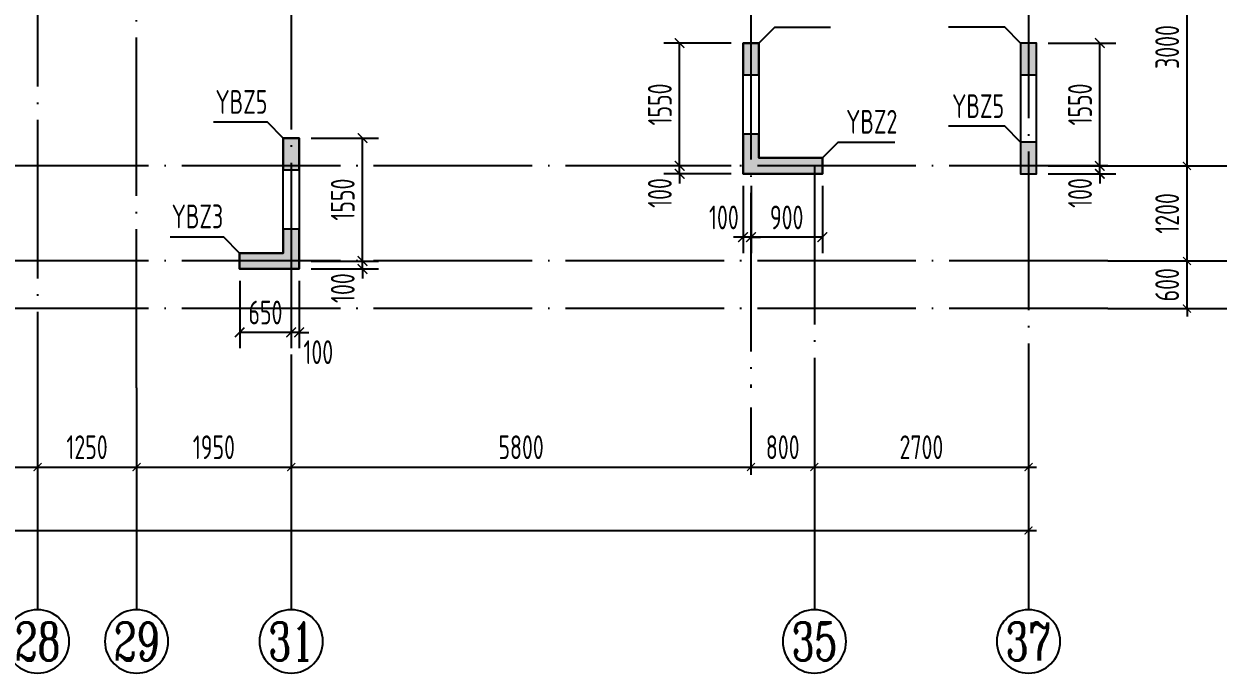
# Model space of a CAD drawing. Extents: x -668857 to 154266, y -275694 to 291306.
# Drawn here: x -301615 to -286551, y 124973 to 133165 of the extents above; entities that cross this region are included whole.
import ezdxf
from ezdxf.enums import TextEntityAlignment as Align

# ---------------------------------------------------------------- set-up
doc = ezdxf.new("R2010")
doc.units = 0
doc.header["$LTSCALE"] = 1000
doc.linetypes.add('DOTE', pattern=[2.42, 2, -0.2, 0.02, -0.2])
doc.layers.get('0').update_dxf_attribs({"linetype": 'CONTINUOUS'})
doc.layers.get('DEFPOINTS').update_dxf_attribs({"linetype": 'CONTINUOUS'})
for name, color, linetype in [('A-AXIS', 1, 'CONTINUOUS'), ('A-DOTE', 10, 'DOTE'), ('AXIS_NUM', 7, 'CONTINUOUS'), ('S-Q墙实线', 6, 'CONTINUOUS'), ('S-Q墙标注', 3, 'CONTINUOUS'), ('S-X详图填充', 252, 'CONTINUOUS'), ('S-X详图实线', 4, 'CONTINUOUS'), ('S-Y一般标注', 3, 'CONTINUOUS'), ('S-Z柱编号', 6, 'CONTINUOUS')]:
    doc.layers.add(name, color=color, linetype=linetype)
doc.styles.add('TSSD_Axis', font='complex.shx', dxfattribs={"width": 0.7, "bigfont": 'hztxt.shx'})
doc.styles.add('TSSD_DIMENSION', font='Tssdeng.shx', dxfattribs={"width": 0.7, "bigfont": 'tssdchn.shx'})
doc.styles.add('TSSD_REIN', font='tssdeng.shx', dxfattribs={"width": 0.7, "height": 300, "bigfont": 'tssdchn.shx'})
doc.styles.add('结构文字', font='zstxt.shx', dxfattribs={"width": 0.7, "bigfont": 'zshz.shx'})
doc.dimstyles.new('STRUCK', dxfattribs={"dimtxt": 400, "dimasz": 121, "dimexe": 200, "dimexo": 150, "dimgap": 115, "dimtad": 1, "dimdec": 0, "dimdsep": 46, "dimtxsty": '结构文字', "dimblk": 'ARCHTICK', "dimcen": 400, "dimclrd": 3, "dimclre": 3, "dimclrt": 7, "dimadec": 0, "dimazin": 0, "dimtfac": 1, "dimtdec": 0, "dimtix": 1, "dimtmove": 2, "dimatfit": 3, "dimldrblk": '_DIMX', "dimfxl": 0, "dimtolj": 1, "dimtzin": 0, "dimarcsym": 0})
doc.dimstyles.new('TSSD_100_100', dxfattribs={"dimtxt": 300, "dimasz": 100, "dimexe": 100, "dimexo": 250, "dimgap": 100, "dimtad": 1, "dimdec": 0, "dimzin": 0, "dimdsep": 46, "dimtxsty": 'TSSD_DIMENSION', "dimblk": 'ARCHTICK', "dimcen": 0, "dimdle": 100, "dimclrt": 7, "dimadec": 0, "dimazin": 0, "dimtfac": 1, "dimtdec": 0, "dimtix": 1, "dimtmove": 2, "dimatfit": 3, "dimldrblk": 'ARCHTICK', "dimfxl": 0, "dimtolj": 1, "dimtzin": 0, "dimarcsym": 0})

# ---------------------------------------------------------------- blocks, each defined once
blk = doc.blocks.new('_ArchTick')
at = {"color": 0, "linetype": 'ByBlock', "const_width": 0.15}
blk.add_lwpolyline([(-0.5, -0.5), (0.5, 0.5)], dxfattribs=at)
blk = doc.blocks.new('*D124')
at = {"layer": 'DEFPOINTS', "color": 0}
for p in [(43350, 3600), (45300, 3600), (45300, 2600)]:
    blk.add_point(p, dxfattribs=at)
at = {"layer": 'S-Y一般标注', "color": 0, "lineweight": -2}
for p, q in [((43350, 3350), (43350, 2500)), ((45300, 3350), (45300, 2500)), ((43250, 2600), (45400, 2600))]:
    blk.add_line(p, q, dxfattribs=at)
at = {"layer": 'S-Y一般标注', "color": 0, "lineweight": -2, "xscale": 100, "yscale": 100, "zscale": 100, "rotation": 180}
blk.add_blockref('_ArchTick', (43350, 2600), dxfattribs=at)
at = {"layer": 'S-Y一般标注', "color": 0, "lineweight": -2, "xscale": 100, "yscale": 100, "zscale": 100}
blk.add_blockref('_ArchTick', (45300, 2600), dxfattribs=at)
at = {"layer": 'S-Y一般标注', "color": 7, "insert": (44325, 2850), "char_height": 300, "attachment_point": 5, "style": 'TSSD_DIMENSION'}
blk.add_mtext('\\A1;1950', dxfattribs=at)
blk = doc.blocks.new('ts_axno')
at = {"color": 0, "linetype": 'ByBlock', "lineweight": -2}
blk.add_circle((0, 0), 0.5, dxfattribs=at)
at = {"color": 0, "linetype": 'ByBlock', "lineweight": -2, "style": 'TSSD_Axis', "width": 0.7}
blk.add_attdef('A', text='', height=0.6, dxfattribs=at).set_placement((0, 0), align=Align.MIDDLE_CENTER)
blk = doc.blocks.new('*D125')
at = {"layer": 'DEFPOINTS', "color": 0}
for p in [(45300, 3600), (51100, 3600), (51100, 2600)]:
    blk.add_point(p, dxfattribs=at)
at = {"layer": 'S-Y一般标注', "color": 0, "lineweight": -2}
for p, q in [((45300, 3350), (45300, 2500)), ((51100, 3350), (51100, 2500)), ((45200, 2600), (51200, 2600))]:
    blk.add_line(p, q, dxfattribs=at)
at = {"layer": 'S-Y一般标注', "color": 0, "lineweight": -2, "xscale": 100, "yscale": 100, "zscale": 100, "rotation": 180}
blk.add_blockref('_ArchTick', (45300, 2600), dxfattribs=at)
at = {"layer": 'S-Y一般标注', "color": 0, "lineweight": -2, "xscale": 100, "yscale": 100, "zscale": 100}
blk.add_blockref('_ArchTick', (51100, 2600), dxfattribs=at)
at = {"layer": 'S-Y一般标注', "color": 7, "insert": (48200, 2850), "char_height": 300, "attachment_point": 5, "style": 'TSSD_DIMENSION'}
blk.add_mtext('\\A1;5800', dxfattribs=at)
blk = doc.blocks.new('*D126')
at = {"layer": 'DEFPOINTS', "color": 0}
for p in [(51100, 3600), (51900, 3600), (51900, 2600)]:
    blk.add_point(p, dxfattribs=at)
at = {"layer": 'S-Y一般标注', "color": 0, "lineweight": -2}
for p, q in [((51100, 3350), (51100, 2500)), ((51900, 3350), (51900, 2500)), ((51000, 2600), (52000, 2600))]:
    blk.add_line(p, q, dxfattribs=at)
at = {"layer": 'S-Y一般标注', "color": 0, "lineweight": -2, "xscale": 100, "yscale": 100, "zscale": 100, "rotation": 180}
blk.add_blockref('_ArchTick', (51100, 2600), dxfattribs=at)
at = {"layer": 'S-Y一般标注', "color": 0, "lineweight": -2, "xscale": 100, "yscale": 100, "zscale": 100}
blk.add_blockref('_ArchTick', (51900, 2600), dxfattribs=at)
at = {"layer": 'S-Y一般标注', "color": 7, "insert": (51500, 2850), "char_height": 300, "attachment_point": 5, "style": 'TSSD_DIMENSION'}
blk.add_mtext('\\A1;800', dxfattribs=at)
blk = doc.blocks.new('*D127')
at = {"layer": 'DEFPOINTS', "color": 0}
for p in [(51900, 3600), (54600, 3600), (54600, 2600)]:
    blk.add_point(p, dxfattribs=at)
at = {"layer": 'S-Y一般标注', "color": 0, "lineweight": -2}
for p, q in [((51900, 3350), (51900, 2500)), ((54600, 3350), (54600, 2500)), ((51800, 2600), (54700, 2600))]:
    blk.add_line(p, q, dxfattribs=at)
at = {"layer": 'S-Y一般标注', "color": 0, "lineweight": -2, "xscale": 100, "yscale": 100, "zscale": 100, "rotation": 180}
blk.add_blockref('_ArchTick', (51900, 2600), dxfattribs=at)
at = {"layer": 'S-Y一般标注', "color": 0, "lineweight": -2, "xscale": 100, "yscale": 100, "zscale": 100}
blk.add_blockref('_ArchTick', (54600, 2600), dxfattribs=at)
at = {"layer": 'S-Y一般标注', "color": 7, "insert": (53250, 2850), "char_height": 300, "attachment_point": 5, "style": 'TSSD_DIMENSION'}
blk.add_mtext('\\A1;2700', dxfattribs=at)
blk = doc.blocks.new('*D128')
at = {"layer": 'DEFPOINTS', "color": 0}
for p in [(4600, 3600), (54600, 3600), (54600, 1800)]:
    blk.add_point(p, dxfattribs=at)
at = {"layer": 'S-Y一般标注', "color": 0, "lineweight": -2}
for p, q in [((4600, 3350), (4600, 1700)), ((54600, 3350), (54600, 1700)), ((4500, 1800), (54700, 1800))]:
    blk.add_line(p, q, dxfattribs=at)
at = {"layer": 'S-Y一般标注', "color": 0, "lineweight": -2, "xscale": 100, "yscale": 100, "zscale": 100, "rotation": 180}
blk.add_blockref('_ArchTick', (4600, 1800), dxfattribs=at)
at = {"layer": 'S-Y一般标注', "color": 0, "lineweight": -2, "xscale": 100, "yscale": 100, "zscale": 100}
blk.add_blockref('_ArchTick', (54600, 1800), dxfattribs=at)
at = {"layer": 'S-Y一般标注', "color": 7, "insert": (29600, 2050), "char_height": 300, "attachment_point": 5, "style": 'TSSD_DIMENSION'}
blk.add_mtext('\\A1;50000', dxfattribs=at)
blk = doc.blocks.new('*D133')
at = {"layer": 'DEFPOINTS', "color": 0}
for p in [(55600, 5200), (56600, 5200), (55600, 4600)]:
    blk.add_point(p, dxfattribs=at)
at = {"layer": 'S-Y一般标注', "color": 0, "lineweight": -2}
for p, q in [((56600, 5200), (56600, 5300)), ((55850, 5200), (56700, 5200)), ((56600, 4600), (56600, 5200)), ((55850, 4600), (56700, 4600)), ((56600, 4600), (56600, 4500))]:
    blk.add_line(p, q, dxfattribs=at)
at = {"layer": 'S-Y一般标注', "color": 0, "lineweight": -2, "xscale": 100, "yscale": 100, "zscale": 100}
for p, rotation in [((56600, 5200), 270), ((56600, 4600), 90)]:
    blk.add_blockref('_ArchTick', p, dxfattribs=dict(at, rotation=rotation))
at = {"layer": 'S-Y一般标注', "color": 7, "insert": (56350, 4900), "char_height": 300, "attachment_point": 5, "rotation": 90, "style": 'TSSD_DIMENSION'}
blk.add_mtext('\\A1;600', dxfattribs=at)
blk = doc.blocks.new('*D139')
at = {"layer": 'DEFPOINTS', "color": 0}
for p in [(55600, 20100), (57400, 20100), (55600, 4600)]:
    blk.add_point(p, dxfattribs=at)
at = {"layer": 'S-Y一般标注', "color": 0, "lineweight": -2}
for p, q in [((57400, 4500), (57400, 20200)), ((55850, 20100), (57500, 20100)), ((55850, 4600), (57500, 4600))]:
    blk.add_line(p, q, dxfattribs=at)
at = {"layer": 'S-Y一般标注', "color": 0, "lineweight": -2, "xscale": 100, "yscale": 100, "zscale": 100}
for p, rotation in [((57400, 20100), 90), ((57400, 4600), 270)]:
    blk.add_blockref('_ArchTick', p, dxfattribs=dict(at, rotation=rotation))
at = {"layer": 'S-Y一般标注', "color": 7, "insert": (57150, 12350), "char_height": 300, "attachment_point": 5, "rotation": 90, "style": 'TSSD_DIMENSION'}
blk.add_mtext('\\A1;15500', dxfattribs=at)
blk = doc.blocks.new('*D143')
at = {"layer": 'DEFPOINTS', "color": 0}
for p in [(55600, 6400), (56600, 6400), (55600, 5200)]:
    blk.add_point(p, dxfattribs=at)
at = {"layer": 'S-Y一般标注', "color": 0, "lineweight": -2}
for p, q in [((56600, 5100), (56600, 6500)), ((55850, 6400), (56700, 6400)), ((55850, 5200), (56700, 5200))]:
    blk.add_line(p, q, dxfattribs=at)
at = {"layer": 'S-Y一般标注', "color": 0, "lineweight": -2, "xscale": 100, "yscale": 100, "zscale": 100}
for p, rotation in [((56600, 6400), 90), ((56600, 5200), 270)]:
    blk.add_blockref('_ArchTick', p, dxfattribs=dict(at, rotation=rotation))
at = {"layer": 'S-Y一般标注', "color": 7, "insert": (56350, 5800), "char_height": 300, "attachment_point": 5, "rotation": 90, "style": 'TSSD_DIMENSION'}
blk.add_mtext('\\A1;1200', dxfattribs=at)
blk = doc.blocks.new('*D144')
at = {"layer": 'DEFPOINTS', "color": 0}
for p in [(55600, 9400), (56600, 9400), (55600, 6400)]:
    blk.add_point(p, dxfattribs=at)
at = {"layer": 'S-Y一般标注', "color": 0, "lineweight": -2}
for p, q in [((56600, 6300), (56600, 9500)), ((55850, 9400), (56700, 9400)), ((55850, 6400), (56700, 6400))]:
    blk.add_line(p, q, dxfattribs=at)
at = {"layer": 'S-Y一般标注', "color": 0, "lineweight": -2, "xscale": 100, "yscale": 100, "zscale": 100}
for p, rotation in [((56600, 9400), 90), ((56600, 6400), 270)]:
    blk.add_blockref('_ArchTick', p, dxfattribs=dict(at, rotation=rotation))
at = {"layer": 'S-Y一般标注', "color": 7, "insert": (56350, 7900), "char_height": 300, "attachment_point": 5, "rotation": 90, "style": 'TSSD_DIMENSION'}
blk.add_mtext('\\A1;3000', dxfattribs=at)
blk = doc.blocks.new('*D149')
at = {"layer": 'DEFPOINTS', "color": 0}
for p in [(40850, 3600), (42100, 3600), (42100, 2600)]:
    blk.add_point(p, dxfattribs=at)
at = {"layer": 'S-Y一般标注', "color": 0, "lineweight": -2}
for p, q in [((40850, 3350), (40850, 2500)), ((42100, 3350), (42100, 2500)), ((40750, 2600), (42200, 2600))]:
    blk.add_line(p, q, dxfattribs=at)
at = {"layer": 'S-Y一般标注', "color": 0, "lineweight": -2, "xscale": 100, "yscale": 100, "zscale": 100, "rotation": 180}
blk.add_blockref('_ArchTick', (40850, 2600), dxfattribs=at)
at = {"layer": 'S-Y一般标注', "color": 0, "lineweight": -2, "xscale": 100, "yscale": 100, "zscale": 100}
blk.add_blockref('_ArchTick', (42100, 2600), dxfattribs=at)
at = {"layer": 'S-Y一般标注', "color": 7, "insert": (41475, 2850), "char_height": 300, "attachment_point": 5, "style": 'TSSD_DIMENSION'}
blk.add_mtext('\\A1;1250', dxfattribs=at)
blk = doc.blocks.new('*D150')
at = {"layer": 'DEFPOINTS', "color": 0}
for p in [(42100, 3600), (43350, 3600), (43350, 2600)]:
    blk.add_point(p, dxfattribs=at)
at = {"layer": 'S-Y一般标注', "color": 0, "lineweight": -2}
for p, q in [((42100, 3350), (42100, 2500)), ((43350, 3350), (43350, 2500)), ((42000, 2600), (43450, 2600))]:
    blk.add_line(p, q, dxfattribs=at)
at = {"layer": 'S-Y一般标注', "color": 0, "lineweight": -2, "xscale": 100, "yscale": 100, "zscale": 100, "rotation": 180}
blk.add_blockref('_ArchTick', (42100, 2600), dxfattribs=at)
at = {"layer": 'S-Y一般标注', "color": 0, "lineweight": -2, "xscale": 100, "yscale": 100, "zscale": 100}
blk.add_blockref('_ArchTick', (43350, 2600), dxfattribs=at)
at = {"layer": 'S-Y一般标注', "color": 7, "insert": (42725, 2850), "char_height": 300, "attachment_point": 5, "style": 'TSSD_DIMENSION'}
blk.add_mtext('\\A1;1250', dxfattribs=at)
blk = doc.blocks.new('*D1587')
at = {"layer": 'DEFPOINTS', "color": 0}
for p in [(-288843, 131373), (-288043, 131373), (-288843, 131273)]:
    blk.add_point(p, dxfattribs=at)
at = {"layer": 'S-Q墙标注', "color": 3, "lineweight": -2}
for p, q in [((-288693, 131373), (-287843, 131373)), ((-288043, 131373), (-288043, 131494)), ((-288043, 131273), (-288043, 131373)), ((-288693, 131273), (-287843, 131273)), ((-288043, 131273), (-288043, 131152))]:
    blk.add_line(p, q, dxfattribs=at)
at = {"layer": 'S-Q墙标注', "color": 3, "lineweight": -2, "xscale": 121, "yscale": 121, "zscale": 121}
for p, rotation in [((-288043, 131373), 270), ((-288043, 131273), 90)]:
    blk.add_blockref('_ArchTick', p, dxfattribs=dict(at, rotation=rotation))
at = {"layer": 'S-Q墙标注', "color": 7, "insert": (-288293, 131031), "char_height": 300, "attachment_point": 5, "rotation": 90, "style": 'TSSD_REIN'}
blk.add_mtext('\\A1;100', dxfattribs=at)
blk = doc.blocks.new('_DIMX')
blk.add_line((-150, 0), (150, 0))
at = {"const_width": 50}
blk.add_lwpolyline([(-70, -70), (70, 70)], dxfattribs=at)
blk = doc.blocks.new('*D1588')
at = {"layer": 'DEFPOINTS', "color": 0}
for p in [(-288843, 132923), (-288043, 132923), (-288843, 131373)]:
    blk.add_point(p, dxfattribs=at)
at = {"layer": 'S-Q墙标注', "color": 3, "lineweight": -2}
for p, q in [((-288693, 132923), (-287843, 132923)), ((-288043, 131373), (-288043, 132923)), ((-288693, 131373), (-287843, 131373))]:
    blk.add_line(p, q, dxfattribs=at)
at = {"layer": 'S-Q墙标注', "color": 3, "lineweight": -2, "xscale": 121, "yscale": 121, "zscale": 121}
for p, rotation in [((-288043, 132923), 90), ((-288043, 131373), 270)]:
    blk.add_blockref('_ArchTick', p, dxfattribs=dict(at, rotation=rotation))
at = {"layer": 'S-Q墙标注', "color": 7, "insert": (-288293, 132148), "char_height": 300, "attachment_point": 5, "rotation": 90, "style": 'TSSD_REIN'}
blk.add_mtext('\\A1;1550', dxfattribs=at)
blk = doc.blocks.new('*D1591')
at = {"layer": 'DEFPOINTS', "color": 0}
for p in [(-293343, 131373), (-292543, 131373), (-292543, 131273)]:
    blk.add_point(p, dxfattribs=at)
at = {"layer": 'S-Q墙标注', "color": 3, "lineweight": -2}
for p, q in [((-292693, 131373), (-293543, 131373)), ((-293343, 131373), (-293343, 131494)), ((-293343, 131273), (-293343, 131373)), ((-292693, 131273), (-293543, 131273)), ((-293343, 131273), (-293343, 131152))]:
    blk.add_line(p, q, dxfattribs=at)
at = {"layer": 'S-Q墙标注', "color": 3, "lineweight": -2, "xscale": 121, "yscale": 121, "zscale": 121}
for p, rotation in [((-293343, 131373), 270), ((-293343, 131273), 90)]:
    blk.add_blockref('_ArchTick', p, dxfattribs=dict(at, rotation=rotation))
at = {"layer": 'S-Q墙标注', "color": 7, "insert": (-293593, 131031), "char_height": 300, "attachment_point": 5, "rotation": 90, "style": 'TSSD_REIN'}
blk.add_mtext('\\A1;100', dxfattribs=at)
blk = doc.blocks.new('*D1592')
at = {"layer": 'DEFPOINTS', "color": 0}
for p in [(-293343, 132923), (-292543, 132923), (-292543, 131373)]:
    blk.add_point(p, dxfattribs=at)
at = {"layer": 'S-Q墙标注', "color": 3, "lineweight": -2}
for p, q in [((-292693, 132923), (-293543, 132923)), ((-293343, 131373), (-293343, 132923)), ((-292693, 131373), (-293543, 131373))]:
    blk.add_line(p, q, dxfattribs=at)
at = {"layer": 'S-Q墙标注', "color": 3, "lineweight": -2, "xscale": 121, "yscale": 121, "zscale": 121}
for p, rotation in [((-293343, 132923), 90), ((-293343, 131373), 270)]:
    blk.add_blockref('_ArchTick', p, dxfattribs=dict(at, rotation=rotation))
at = {"layer": 'S-Q墙标注', "color": 7, "insert": (-293593, 132148), "char_height": 300, "attachment_point": 5, "rotation": 90, "style": 'TSSD_REIN'}
blk.add_mtext('\\A1;1550', dxfattribs=at)
blk = doc.blocks.new('*D1593')
at = {"layer": 'DEFPOINTS', "color": 0}
for p in [(-292443, 131273), (-291543, 131273), (-292443, 130473)]:
    blk.add_point(p, dxfattribs=at)
at = {"layer": 'S-Q墙标注', "color": 3, "lineweight": -2}
for p, q in [((-292443, 131123), (-292443, 130273)), ((-291543, 131123), (-291543, 130273)), ((-291543, 130473), (-292443, 130473))]:
    blk.add_line(p, q, dxfattribs=at)
at = {"layer": 'S-Q墙标注', "color": 3, "lineweight": -2, "xscale": 121, "yscale": 121, "zscale": 121, "rotation": 180}
blk.add_blockref('_ArchTick', (-292443, 130473), dxfattribs=at)
at = {"layer": 'S-Q墙标注', "color": 3, "lineweight": -2, "xscale": 121, "yscale": 121, "zscale": 121}
blk.add_blockref('_ArchTick', (-291543, 130473), dxfattribs=at)
at = {"layer": 'S-Q墙标注', "color": 7, "insert": (-291993, 130723), "char_height": 300, "attachment_point": 5, "style": 'TSSD_REIN'}
blk.add_mtext('\\A1;900', dxfattribs=at)
blk = doc.blocks.new('*D1594')
at = {"layer": 'DEFPOINTS', "color": 0}
for p in [(-292543, 131273), (-292443, 131273), (-292543, 130473)]:
    blk.add_point(p, dxfattribs=at)
at = {"layer": 'S-Q墙标注', "color": 3, "lineweight": -2}
for p, q in [((-292543, 131123), (-292543, 130273)), ((-292443, 131123), (-292443, 130273)), ((-292543, 130473), (-292664, 130473)), ((-292443, 130473), (-292543, 130473)), ((-292443, 130473), (-292322, 130473))]:
    blk.add_line(p, q, dxfattribs=at)
at = {"layer": 'S-Q墙标注', "color": 3, "lineweight": -2, "xscale": 121, "yscale": 121, "zscale": 121}
blk.add_blockref('_ArchTick', (-292543, 130473), dxfattribs=at)
at = {"layer": 'S-Q墙标注', "color": 3, "lineweight": -2, "xscale": 121, "yscale": 121, "zscale": 121, "rotation": 180}
blk.add_blockref('_ArchTick', (-292443, 130473), dxfattribs=at)
at = {"layer": 'S-Q墙标注', "color": 7, "insert": (-292785, 130723), "char_height": 300, "attachment_point": 5, "style": 'TSSD_REIN'}
blk.add_mtext('\\A1;100', dxfattribs=at)
blk = doc.blocks.new('*D1595')
at = {"layer": 'DEFPOINTS', "color": 0}
for p in [(-298143, 130173), (-297343, 130173), (-298143, 130073)]:
    blk.add_point(p, dxfattribs=at)
at = {"layer": 'S-Q墙标注', "color": 3, "lineweight": -2}
for p, q in [((-297993, 130173), (-297143, 130173)), ((-297343, 130173), (-297343, 130294)), ((-297343, 130073), (-297343, 130173)), ((-297993, 130073), (-297143, 130073)), ((-297343, 130073), (-297343, 129952))]:
    blk.add_line(p, q, dxfattribs=at)
at = {"layer": 'S-Q墙标注', "color": 3, "lineweight": -2, "xscale": 121, "yscale": 121, "zscale": 121}
for p, rotation in [((-297343, 130173), 270), ((-297343, 130073), 90)]:
    blk.add_blockref('_ArchTick', p, dxfattribs=dict(at, rotation=rotation))
at = {"layer": 'S-Q墙标注', "color": 7, "insert": (-297593, 129831), "char_height": 300, "attachment_point": 5, "rotation": 90, "style": 'TSSD_REIN'}
blk.add_mtext('\\A1;100', dxfattribs=at)
blk = doc.blocks.new('*D1596')
at = {"layer": 'DEFPOINTS', "color": 0}
for p in [(-298143, 131723), (-297343, 131723), (-298143, 130173)]:
    blk.add_point(p, dxfattribs=at)
at = {"layer": 'S-Q墙标注', "color": 3, "lineweight": -2}
for p, q in [((-297993, 131723), (-297143, 131723)), ((-297343, 130173), (-297343, 131723)), ((-297993, 130173), (-297143, 130173))]:
    blk.add_line(p, q, dxfattribs=at)
at = {"layer": 'S-Q墙标注', "color": 3, "lineweight": -2, "xscale": 121, "yscale": 121, "zscale": 121}
for p, rotation in [((-297343, 131723), 90), ((-297343, 130173), 270)]:
    blk.add_blockref('_ArchTick', p, dxfattribs=dict(at, rotation=rotation))
at = {"layer": 'S-Q墙标注', "color": 7, "insert": (-297593, 130948), "char_height": 300, "attachment_point": 5, "rotation": 90, "style": 'TSSD_REIN'}
blk.add_mtext('\\A1;1550', dxfattribs=at)
blk = doc.blocks.new('*D1597')
at = {"layer": 'DEFPOINTS', "color": 0}
for p in [(-298243, 130073), (-298143, 130073), (-298243, 129273)]:
    blk.add_point(p, dxfattribs=at)
at = {"layer": 'S-Q墙标注', "color": 3, "lineweight": -2}
for p, q in [((-298243, 129923), (-298243, 129073)), ((-298143, 129923), (-298143, 129073)), ((-298243, 129273), (-298364, 129273)), ((-298143, 129273), (-298243, 129273)), ((-298143, 129273), (-298022, 129273))]:
    blk.add_line(p, q, dxfattribs=at)
at = {"layer": 'S-Q墙标注', "color": 3, "lineweight": -2, "xscale": 121, "yscale": 121, "zscale": 121}
blk.add_blockref('_ArchTick', (-298243, 129273), dxfattribs=at)
at = {"layer": 'S-Q墙标注', "color": 3, "lineweight": -2, "xscale": 121, "yscale": 121, "zscale": 121, "rotation": 180}
blk.add_blockref('_ArchTick', (-298143, 129273), dxfattribs=at)
at = {"layer": 'S-Q墙标注', "color": 7, "insert": (-297901, 129023), "char_height": 300, "attachment_point": 5, "style": 'TSSD_REIN'}
blk.add_mtext('\\A1;100', dxfattribs=at)
blk = doc.blocks.new('*D1598')
at = {"layer": 'DEFPOINTS', "color": 0}
for p in [(-298893, 130073), (-298243, 130073), (-298893, 129273)]:
    blk.add_point(p, dxfattribs=at)
at = {"layer": 'S-Q墙标注', "color": 3, "lineweight": -2}
for p, q in [((-298893, 129923), (-298893, 129073)), ((-298243, 129923), (-298243, 129073)), ((-298243, 129273), (-298893, 129273))]:
    blk.add_line(p, q, dxfattribs=at)
at = {"layer": 'S-Q墙标注', "color": 3, "lineweight": -2, "xscale": 121, "yscale": 121, "zscale": 121, "rotation": 180}
blk.add_blockref('_ArchTick', (-298893, 129273), dxfattribs=at)
at = {"layer": 'S-Q墙标注', "color": 3, "lineweight": -2, "xscale": 121, "yscale": 121, "zscale": 121}
blk.add_blockref('_ArchTick', (-298243, 129273), dxfattribs=at)
at = {"layer": 'S-Q墙标注', "color": 7, "insert": (-298568, 129523), "char_height": 300, "attachment_point": 5, "style": 'TSSD_REIN'}
blk.add_mtext('\\A1;650', dxfattribs=at)
blk = doc.blocks.new('20210726.16350016')
at = {"layer": 'A-AXIS'}
for p, q in [((55600, 6400), (58400, 6400)), ((55600, 5200), (58400, 5200)), ((55600, 4600), (58400, 4600)), ((42100, 3600), (42100, 800)), ((43350, 3600), (43350, 800)), ((45300, 3600), (45300, 800)), ((51900, 3600), (51900, 800)), ((54600, 3600), (54600, 800))]:
    blk.add_line(p, q, dxfattribs=at)
at = {"layer": 'A-DOTE'}
for p, q in [((54600, 21100), (54600, 3600)), ((45299.8, 13700), (45300, 3600)), ((43350, 3600), (43350, 11500)), ((51100, 10900), (51100, 3600)), ((42100, 9400), (42100, 3600)), ((55600, 6400), (3600, 6400)), ((51900, 6400), (51900, 3600)), ((55600, 5200), (3600, 5200)), ((55600, 4600), (3600, 4600))]:
    blk.add_line(p, q, dxfattribs=at)
at = {"layer": 'A-AXIS'}
ref = blk.add_blockref('ts_axno', (42100, 400), dxfattribs=dict(at, xscale=-800, yscale=800, zscale=800, rotation=180))
ref.add_attrib('19', '28', dxfattribs={"layer": 'AXIS_NUM', "height": 480, "style": 'TSSD_Axis', "width": 0.7}).set_placement((42100, 400), align=Align.MIDDLE_CENTER)
ref = blk.add_blockref('ts_axno', (43350, 400), dxfattribs=dict(at, xscale=-800, yscale=800, zscale=800, rotation=180))
ref.add_attrib('19', '29', dxfattribs={"layer": 'AXIS_NUM', "height": 480, "style": 'TSSD_Axis', "width": 0.7}).set_placement((43350, 400), align=Align.MIDDLE_CENTER)
ref = blk.add_blockref('ts_axno', (45300, 400), dxfattribs=dict(at, xscale=-800, yscale=800, zscale=800, rotation=180))
ref.add_attrib('19', '31', dxfattribs={"layer": 'AXIS_NUM', "height": 480, "style": 'TSSD_Axis', "width": 0.7}).set_placement((45300, 400), align=Align.MIDDLE_CENTER)
ref = blk.add_blockref('ts_axno', (51900, 400), dxfattribs=dict(at, xscale=-800, yscale=800, zscale=800, rotation=180))
ref.add_attrib('22', '35', dxfattribs={"layer": 'AXIS_NUM', "height": 480, "style": 'TSSD_Axis', "width": 0.7}).set_placement((51900, 400), align=Align.MIDDLE_CENTER)
ref = blk.add_blockref('ts_axno', (54600, 400), dxfattribs=dict(at, xscale=-800, yscale=800, zscale=800, rotation=180))
ref.add_attrib('23', '37', dxfattribs={"layer": 'AXIS_NUM', "height": 480, "style": 'TSSD_Axis', "width": 0.7}).set_placement((54600, 400), align=Align.MIDDLE_CENTER)
at = {"layer": 'S-Y一般标注'}
for base, p1, p2, picture, middle in [((57400, 20100), (55600, 4600), (55600, 20100), '*D139', (57150, 12350)), ((56600, 9400), (55600, 6400), (55600, 9400), '*D144', (56350, 7900)), ((56600, 6400), (55600, 5200), (55600, 6400), '*D143', (56350, 5800)), ((56600, 5200), (55600, 4600), (55600, 5200), '*D133', (56350, 4900))]:
    dim = blk.add_linear_dim(base=base, p1=p1, p2=p2, angle=90, dimstyle='TSSD_100_100', dxfattribs=at)
    dim.commit()
    dim.dimension.update_dxf_attribs({"geometry": picture, "text_midpoint": middle})
for base, p1, p2, picture, middle in [((54600, 1800), (4600, 3600), (54600, 3600), '*D128', (29600, 2050)), ((42100, 2600.1), (40850, 3600.1), (42100, 3600.1), '*D149', (41475, 2850.1)), ((43350, 2600.1), (42100, 3600.1), (43350, 3600.1), '*D150', (42725, 2850.1)), ((45300, 2600.1), (43350, 3600.1), (45300, 3600.1), '*D124', (44325, 2850.1)), ((51100, 2600), (45300, 3600), (51100, 3600), '*D125', (48200, 2850)), ((51900, 2600), (51100, 3600), (51900, 3600), '*D126', (51500, 2850)), ((54600, 2600), (51900, 3600), (54600, 3600), '*D127', (53250, 2850))]:
    dim = blk.add_linear_dim(base=base, p1=p1, p2=p2, dimstyle='TSSD_100_100', dxfattribs=at)
    dim.commit()
    dim.dimension.update_dxf_attribs({"geometry": picture, "text_midpoint": middle})

msp = doc.modelspace()

# ---------------------------------------------------------------- hatches: boundary and pattern name
at = {"layer": 'S-X详图填充'}
h = msp.add_hatch(color=256, dxfattribs=at)
h.dxf.hatch_style = 1
h.paths.add_polyline_path([(-292543.3, 132523.27), (-292343.3, 132523.27), (-292343.3, 132923.27), (-292543.3, 132923.27)])
h = msp.add_hatch(color=256, dxfattribs=at)
h.dxf.hatch_style = 1
h.paths.add_polyline_path([(-289043.28, 132523.27), (-288843.28, 132523.27), (-288843.28, 132923.27), (-289043.28, 132923.27)])
h = msp.add_hatch(color=256, dxfattribs=at)
h.dxf.hatch_style = 1
h.paths.add_polyline_path([(-298343.3, 131323.27), (-298143.3, 131323.27), (-298143.3, 131723.27), (-298343.3, 131723.27)])
h = msp.add_hatch(color=256, dxfattribs=at)
h.dxf.hatch_style = 1
h.paths.add_polyline_path([(-292343.3, 131773.27), (-292543.3, 131773.27), (-292543.3, 131273.27), (-291543.3, 131273.27), (-291543.3, 131473.27), (-292343.3, 131473.27)])
h = msp.add_hatch(color=256, dxfattribs=at)
h.dxf.hatch_style = 1
h.paths.add_polyline_path([(-288843.28, 131673.27), (-289043.28, 131673.27), (-289043.28, 131273.27), (-288843.28, 131273.27)])
h = msp.add_hatch(color=256, dxfattribs=at)
h.dxf.hatch_style = 1
h.paths.add_polyline_path([(-298143.3, 130573.27), (-298343.3, 130573.27), (-298343.3, 130273.27), (-298893.29, 130273.27), (-298893.29, 130073.27), (-298143.3, 130073.27)])

# ---------------------------------------------------------------- linework, layer by layer
at = {"layer": 'S-Q墙实线'}
msp.add_lwpolyline([(-291643.29, 131473.27), (-291543.3, 131473.27), (-291543.3, 131273.27), (-291643.29, 131273.27), (-292543.3, 131273.27), (-292543.3, 132923.27), (-292343.3, 132923.27), (-292343.3, 131473.27), (-291643.29, 131473.27)], dxfattribs=at)
for points in [[(-288843.28, 131273.27), (-288843.28, 132923.27), (-289043.28, 132923.27), (-289043.28, 131273.27)], [(-298143.3, 130073.27), (-298893.29, 130073.27), (-298893.29, 130273.27), (-298343.3, 130273.27), (-298343.3, 131373.27), (-298343.3, 131723.27), (-298143.3, 131723.27), (-298143.3, 131373.27)]]:
    msp.add_lwpolyline(points, close=True, dxfattribs=at)
at = {"layer": 'S-X详图实线'}
for points in [[(-292543.3, 132523.27), (-292343.3, 132523.27), (-292343.3, 132923.27), (-292543.3, 132923.27), (-292543.3, 132523.27)], [(-289043.28, 132523.27), (-288843.28, 132523.27), (-288843.28, 132923.27), (-289043.28, 132923.27), (-289043.28, 132523.27)], [(-298343.3, 131323.27), (-298143.3, 131323.27), (-298143.3, 131723.27), (-298343.3, 131723.27), (-298343.3, 131323.27)], [(-292343.3, 131773.27), (-292543.3, 131773.27), (-292543.3, 131273.27), (-291543.3, 131273.27), (-291543.3, 131473.27), (-292343.3, 131473.27), (-292343.3, 131773.27)], [(-288843.28, 131673.27), (-289043.28, 131673.27), (-289043.28, 131273.27), (-288843.28, 131273.27), (-288843.28, 131673.27)], [(-298143.3, 130573.27), (-298343.3, 130573.27), (-298343.3, 130273.27), (-298893.29, 130273.27), (-298893.29, 130073.27), (-298143.3, 130073.27), (-298143.3, 130573.27)]]:
    msp.add_lwpolyline(points, close=True, dxfattribs=at)
at = {"layer": 'S-Z柱编号', "color": 7}
for points in [[(-292343.28, 132923.27), (-292143.28, 133123.27), (-291439.41, 133123.27)], [(-289043.28, 132923.24), (-289243.28, 133123.24), (-289950.66, 133123.24)], [(-298343.28, 131723.27), (-298543.28, 131923.27), (-299221.88, 131923.27)], [(-289043.28, 131673.27), (-289243.28, 131873.27), (-289950.66, 131873.27)], [(-291543.28, 131473.27), (-291343.28, 131673.27), (-290628.07, 131673.27)], [(-298893.27, 130273.27), (-299093.27, 130473.27), (-299771.13, 130473.27)]]:
    msp.add_lwpolyline(points, dxfattribs=at)

# ---------------------------------------------------------------- block references
at = {"layer": 'A-DOTE'}
msp.add_blockref('20210726.16350016', (-343543.27, 124973.23), dxfattribs=at)

# ---------------------------------------------------------------- texts
at = {"layer": 'S-Z柱编号', "color": 7, "style": 'TSSD_REIN', "width": 0.7}
for s, p in [('YBZ5', (-299198.89, 131940.02)), ('YBZ5', (-289906.1, 131887.02)), ('YBZ2', (-291243.28, 131690.12)), ('YBZ3', (-299751.19, 130495.66))]:
    msp.add_text(s, height=300, dxfattribs=at).set_placement(p, align=Align.BOTTOM_LEFT)

# ---------------------------------------------------------------- dimensions: what is measured, and where the dimension line sits
at = {"layer": 'S-Q墙标注'}
for base, p1, p2, angle, picture, middle in [((-293343.28, 132923.27), (-292543.28, 131373.27), (-292543.28, 132923.27), 90, '*D1592', (-293593.28, 132148.27)), ((-288043.28, 132923.24), (-288843.28, 131373.27), (-288843.28, 132923.24), 90, '*D1588', (-288293.28, 132148.25)), ((-297343.28, 131723.27), (-298143.28, 130173.27), (-298143.28, 131723.27), 90, '*D1596', (-297593.28, 130948.27)), ((-292443.27, 130473.27), (-291543.28, 131273.27), (-292443.27, 131273.27), 180, '*D1593', (-291993.27, 130723.27)), ((-298893.27, 129273.27), (-298243.3, 130073.27), (-298893.27, 130073.27), 180, '*D1598', (-298568.29, 129523.27))]:
    dim = msp.add_linear_dim(base=base, p1=p1, p2=p2, angle=angle, dimstyle='STRUCK', override={"dimtxt": 300, "dimgap": 100, "dimtxsty": 'TSSD_REIN'}, dxfattribs=at)
    dim.commit()
    dim.dimension.update_dxf_attribs({"geometry": picture, "text_midpoint": middle})
for base, p1, p2, angle, picture, middle in [((-293343.28, 131373.27), (-292543.28, 131273.27), (-292543.28, 131373.27), 90, '*D1591', (-293593.28, 131031.35)), ((-288043.28, 131373.27), (-288843.28, 131273.27), (-288843.28, 131373.27), 90, '*D1587', (-288293.28, 131031.35)), ((-292543.28, 130473.27), (-292443.27, 131273.27), (-292543.28, 131273.27), 180, '*D1594', (-292785.2, 130723.27)), ((-297343.28, 130173.27), (-298143.28, 130073.27), (-298143.28, 130173.27), 90, '*D1595', (-297593.28, 129831.34)), ((-298243.3, 129273.27), (-298143.28, 130073.27), (-298243.3, 130073.27), 180, '*D1597', (-297901.36, 129023.27))]:
    dim = msp.add_linear_dim(base=base, p1=p1, p2=p2, angle=angle, dimstyle='STRUCK', override={"dimtxt": 300, "dimgap": 100, "dimtxsty": 'TSSD_REIN'}, dxfattribs=at)
    dim.commit()
    dim.dimension.update_dxf_attribs({"geometry": picture, "text_midpoint": middle, "dimtype": 160})

doc.saveas('drawing.dxf')
